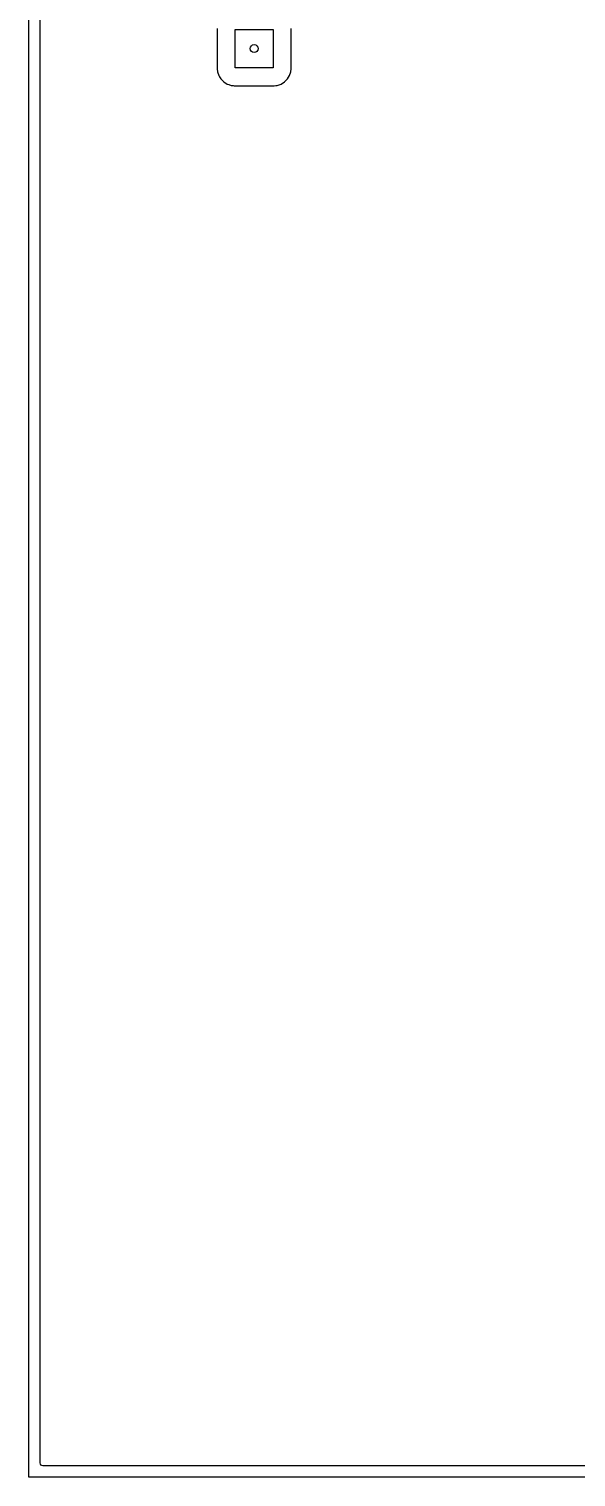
# Model space of a CAD drawing. Extents: x 20 to 124, y -124 to -20.
# Drawn here: x 20 to 44.3, y -124 to -59.6 of the extents above; entities that cross this region are included whole.
import ezdxf

# ---------------------------------------------------------------- set-up
doc = ezdxf.new("R2010")
doc.units = 0
doc.layers.add('BLACK', color=7, linetype='CONTINUOUS')
doc.layers.add('WHITE', color=7, linetype='CONTINUOUS')

msp = doc.modelspace()

# ---------------------------------------------------------------- linework, layer by layer
at = {"layer": 'BLACK', "linetype": 'CONTINUOUS'}
for p, q in [((20.5005, -65.060894), (20.5005, -56.078053)), ((28.3695, -59.592539), (28.3695, -61.38246)), ((29.17, -61.3375), (29.17, -59.6375)), ((29.17, -59.6375), (30.87, -59.6375)), ((30.87, -59.6375), (30.87, -61.3375)), ((31.6705, -61.382454), (31.6705, -59.592546)), ((28.3695, -61.38246), (28.38463, -61.516749)), ((28.38463, -61.516749), (28.384631, -61.516754)), ((28.384631, -61.516754), (28.444211, -61.687023)), ((28.444211, -61.687023), (28.475258, -61.736433)), ((28.475258, -61.736433), (28.540184, -61.839762)), ((30.87, -61.3375), (29.17, -61.3375)), ((31.499816, -61.839762), (31.595789, -61.687022)), ((31.595789, -61.687022), (31.655368, -61.516755)), ((31.655368, -61.516755), (31.6705, -61.382454)), ((28.540184, -61.839762), (28.667738, -61.967316)), ((28.667738, -61.967316), (28.820478, -62.063289)), ((28.820478, -62.063289), (28.889269, -62.08736)), ((28.889269, -62.08736), (28.990745, -62.122868)), ((28.990745, -62.122868), (28.99075, -62.122869)), ((28.99075, -62.122869), (29.081246, -62.133065)), ((29.081246, -62.133065), (29.12504, -62.137999)), ((29.12504, -62.137999), (29.125043, -62.138)), ((29.125043, -62.138), (29.125046, -62.138)), ((29.125046, -62.138), (30.914957, -62.138)), ((30.914957, -62.138), (30.914958, -62.137999)), ((30.914958, -62.137999), (30.982104, -62.130434)), ((30.982104, -62.130434), (31.049249, -62.122869)), ((31.049249, -62.122869), (31.049252, -62.122868)), ((31.049252, -62.122868), (31.049255, -62.122868)), ((31.049255, -62.122868), (31.219522, -62.063289)), ((31.219522, -62.063289), (31.372262, -61.967316)), ((31.372262, -61.967316), (31.499816, -61.839762)), ((20.5005, -84.888053), (20.5005, -65.060894)), ((20.5005, -86.198053), (20.5005, -84.888053)), ((20.5005, -87.395892), (20.5005, -86.198053)), ((20.5005, -99.211538), (20.5005, -87.395892)), ((20.5005, -104.199155), (20.5005, -99.211538)), ((20.5005, -123.3755), (20.5005, -104.199155)), ((20.511706, -123.427011), (20.5005, -123.3755)), ((20.557461, -123.479815), (20.511706, -123.427011)), ((20.6245, -123.4995), (20.557461, -123.479815)), ((123.3755, -123.4995), (20.6245, -123.4995))]:
    msp.add_line(p, q, dxfattribs=at)
at = {"layer": 'BLACK'}
msp.add_circle((30.02, -60.4875), 0.175, dxfattribs=at)
at = {"layer": 'WHITE', "linetype": 'CONTINUOUS'}
for p, q in [((20, -124), (20, -20)), ((124, -124), (20, -124))]:
    msp.add_line(p, q, dxfattribs=at)
at = {"layer": 'WHITE'}
msp.add_circle((30.02, -60.4875), 0.175, dxfattribs=at)

doc.saveas('drawing.dxf')
